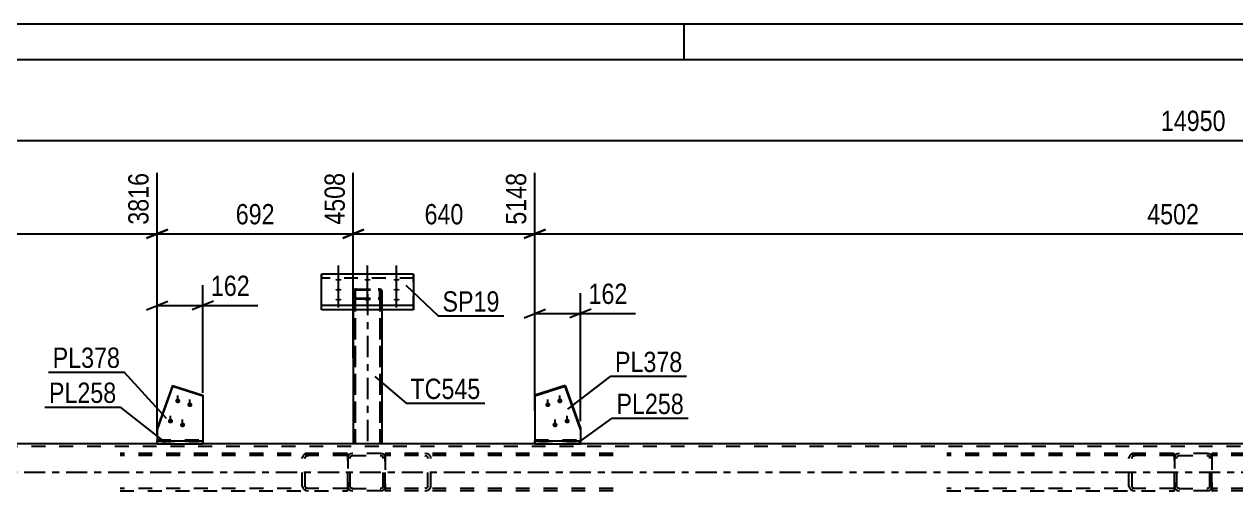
# Model space of a CAD drawing. Header units: millimetres. Extents: x -66 to 775, y -345 to 249.
# Drawn here: x 51.8 to 222.6, y 183.2 to 249 of the extents above; entities that cross this region are included whole.
import ezdxf

# ---------------------------------------------------------------- set-up
doc = ezdxf.new("R2010")
doc.units = ezdxf.units.MM
doc.linetypes.add('DXK_LINE_DOT2', pattern=[3.9198, 1.9599, -1.9599])
doc.linetypes.add('DXK_LINE_DOT3', pattern=[5.9187, 2.979, -0.9799, 0.9799, -0.9799])
doc.styles.add('Arial Narrow', font='ARIALN.TTF', dxfattribs={"height": 0.2})

# ---------------------------------------------------------------- blocks, each defined once
blk = doc.blocks.new('Unknown-761549502-1134')
at = {"color": 5, "linetype": 'Continuous'}
for p, q in [((774.82, 249.02), (-66.18, 249.02)), ((144.82, 244.02), (144.82, 249.02)), ((769.82, 244.02), (-61.18, 244.02))]:
    blk.add_line(p, q, dxfattribs=at)
blk = doc.blocks.new('Part-761549502-5903 - 5822')
at = {"color": 2, "linetype": 'Continuous'}
for p, q in [((70.49, 189.84), (70.49, 190.24)), ((70.49, 190.24), (76.96, 190.24)), ((70.49, 189.84), (76.96, 189.84)), ((76.96, 190.24), (76.96, 189.84))]:
    blk.add_line(p, q, dxfattribs=at)
at = {"color": 7, "linetype": 'DXK_LINE_DOT2'}
for p, q in [((70.49, 190.24), (70.49, 189.84)), ((76.96, 189.84), (76.96, 190.24))]:
    blk.add_line(p, q, dxfattribs=at)
blk = doc.blocks.new('Part-761549502-5899 - 5822')
at = {"color": 2, "linetype": 'Continuous'}
for p, q in [((128.06, 198.07), (123.76, 196.69)), ((128.06, 197.91), (123.76, 196.53)), ((123.76, 196.69), (123.76, 190.24)), ((128.06, 197.91), (128.06, 198.07)), ((128.06, 198.07), (130.23, 192.02)), ((130.23, 191.85), (128.06, 197.91)), ((130.23, 192.02), (130.23, 190.24))]:
    blk.add_line(p, q, dxfattribs=at)
at = {"color": 7, "linetype": 'DXK_LINE_DOT2'}
for p, q in [((123.76, 190.39), (130.23, 190.39)), ((123.76, 190.24), (123.76, 190.22)), ((123.76, 190.22), (123.76, 190.24)), ((123.76, 190.22), (130.23, 190.22)), ((130.23, 190.22), (130.23, 190.24)), ((130.23, 190.24), (130.23, 190.22))]:
    blk.add_line(p, q, dxfattribs=at)
blk = doc.blocks.new('Part-761549502-5836 - 5822')
at = {"color": 2, "linetype": 'Continuous'}
for p, q in [((72.66, 198.07), (70.49, 192.02)), ((72.66, 197.91), (70.49, 191.85)), ((72.66, 197.91), (72.66, 198.07)), ((72.66, 198.07), (76.96, 196.69)), ((76.96, 196.53), (72.66, 197.91)), ((76.96, 196.69), (76.96, 190.24)), ((70.49, 192.02), (70.49, 190.24))]:
    blk.add_line(p, q, dxfattribs=at)
at = {"color": 7, "linetype": 'DXK_LINE_DOT2'}
for p, q in [((70.49, 190.39), (76.96, 190.39)), ((70.49, 190.24), (70.49, 190.22)), ((70.49, 190.22), (70.49, 190.24)), ((70.49, 190.22), (76.96, 190.22)), ((76.96, 190.22), (76.96, 190.24)), ((76.96, 190.24), (76.96, 190.22))]:
    blk.add_line(p, q, dxfattribs=at)
blk = doc.blocks.new('Part-761549502-5839 - 5822')
at = {"color": 7, "linetype": 'DXK_LINE_DOT2'}
for p, q in [((219.42, 188.48), (219.28, 188.46)), ((219.28, 188.46), (219.28, 188.14)), ((219.28, 188.43), (219.28, 188.3)), ((219.28, 188.3), (219.28, 183.39)), ((219.42, 188.16), (219.28, 188.14)), ((219.28, 188.14), (219.28, 183.54)), ((251.4, 188.48), (219.42, 188.48)), ((251.4, 188.16), (219.42, 188.16)), ((225.17, 188.43), (224.84, 188.48)), ((224.84, 188.16), (225, 188.14)), ((225.7, 187.84), (225.64, 188.09)), ((225.24, 187.97), (225.27, 187.84)), ((225.27, 183.84), (225.27, 187.84)), ((225.7, 183.84), (225.7, 187.84)), ((219.42, 183.52), (219.28, 183.54)), ((219.28, 183.54), (219.28, 183.22)), ((219.28, 183.25), (219.28, 183.39)), ((219.28, 183.22), (219.42, 183.2)), ((251.4, 183.52), (219.42, 183.52)), ((251.4, 183.2), (219.42, 183.2)), ((225, 183.55), (224.84, 183.52)), ((224.84, 183.2), (225.17, 183.25)), ((225.27, 183.84), (225.24, 183.72)), ((225.64, 183.6), (225.7, 183.84))]:
    blk.add_line(p, q, dxfattribs=at)
for centre, radius, start, end in [((224.9, 187.76), 0.396, 31.9688, 75.1602), ((224.96, 187.67), 0.792, 31.9688, 75.1602), ((224.9, 183.93), 0.396, 284.8398, 328.0312), ((224.96, 184.02), 0.792, 284.8398, 328.0312)]:
    blk.add_arc(centre, radius, start, end, dxfattribs=at)
blk = doc.blocks.new('Part-761549502-5840 - 5822')
at = {"color": 2, "linetype": 'Continuous'}
for p, q in [((123.76, 189.84), (123.76, 190.24)), ((123.76, 190.24), (130.23, 190.24)), ((123.76, 189.84), (130.23, 189.84)), ((130.23, 190.24), (130.23, 189.84))]:
    blk.add_line(p, q, dxfattribs=at)
at = {"color": 7, "linetype": 'DXK_LINE_DOT2'}
for p, q in [((123.76, 190.24), (123.76, 189.84)), ((130.23, 189.84), (130.23, 190.24))]:
    blk.add_line(p, q, dxfattribs=at)
blk = doc.blocks.new('Bolt-761549502-5921 - 5822')
at = {"linetype": 'Continuous'}
for points in [[(73.41, 196.22), (73.49, 196.22), (73.56, 196.19), (73.62, 196.16), (73.68, 196.11), (73.72, 196.05), (73.75, 195.99), (73.77, 195.92), (73.77, 195.85), (73.75, 195.78), (73.72, 195.72), (73.68, 195.66), (73.62, 195.61), (73.56, 195.58), (73.49, 195.55), (73.41, 195.55), (73.34, 195.55), (73.26, 195.58), (73.2, 195.61), (73.14, 195.66), (73.1, 195.72), (73.07, 195.78), (73.05, 195.85), (73.05, 195.92), (73.07, 195.99), (73.1, 196.05), (73.14, 196.11), (73.2, 196.16), (73.26, 196.19), (73.34, 196.22)], [(75.12, 195.68), (75.19, 195.68), (75.26, 195.65), (75.33, 195.62), (75.38, 195.57), (75.43, 195.51), (75.46, 195.45), (75.47, 195.38), (75.47, 195.31), (75.46, 195.24), (75.43, 195.18), (75.38, 195.12), (75.33, 195.07), (75.26, 195.04), (75.19, 195.01), (75.12, 195.01), (75.04, 195.01), (74.97, 195.04), (74.9, 195.07), (74.85, 195.12), (74.8, 195.18), (74.77, 195.24), (74.76, 195.31), (74.76, 195.38), (74.77, 195.45), (74.8, 195.51), (74.85, 195.57), (74.9, 195.62), (74.97, 195.65), (75.04, 195.68)], [(72.39, 193.37), (72.46, 193.37), (72.53, 193.35), (72.6, 193.31), (72.66, 193.26), (72.7, 193.21), (72.73, 193.14), (72.75, 193.07), (72.75, 193), (72.73, 192.93), (72.7, 192.87), (72.66, 192.81), (72.6, 192.76), (72.53, 192.73), (72.46, 192.71), (72.39, 192.7), (72.31, 192.71), (72.24, 192.73), (72.18, 192.76), (72.12, 192.81), (72.08, 192.87), (72.05, 192.93), (72.03, 193), (72.03, 193.07), (72.05, 193.14), (72.08, 193.21), (72.12, 193.26), (72.18, 193.31), (72.24, 193.35), (72.31, 193.37)], [(74.09, 192.83), (74.17, 192.83), (74.24, 192.8), (74.3, 192.77), (74.36, 192.72), (74.41, 192.66), (74.44, 192.6), (74.45, 192.53), (74.45, 192.46), (74.44, 192.39), (74.41, 192.33), (74.36, 192.27), (74.3, 192.22), (74.24, 192.19), (74.17, 192.16), (74.09, 192.16), (74.02, 192.16), (73.95, 192.19), (73.88, 192.22), (73.83, 192.27), (73.78, 192.33), (73.75, 192.39), (73.74, 192.46), (73.74, 192.53), (73.75, 192.6), (73.78, 192.66), (73.83, 192.72), (73.88, 192.77), (73.95, 192.8), (74.02, 192.83)]]:
    blk.add_hatch(color=1, dxfattribs=at).paths.add_polyline_path(points)
at = {"color": 1, "linetype": 'Continuous'}
for p, q in [((73.41, 195.61), (73.41, 196.64)), ((75.12, 195.07), (75.12, 196.1)), ((72.39, 192.76), (72.39, 193.79)), ((74.09, 192.22), (74.09, 193.25))]:
    blk.add_line(p, q, dxfattribs=at)
blk = doc.blocks.new('Part-761549502-5935 - 5822')
at = {"color": 7, "linetype": 'DXK_LINE_DOT2'}
for p, q in [((97.45, 188.09), (97.4, 187.84)), ((98.04, 188.48), (97.79, 188.43)), ((97.91, 188.14), (98.04, 188.16)), ((102.04, 188.48), (98.04, 188.48)), ((98.04, 188.16), (98.04, 188.16)), ((98.04, 188.16), (102.04, 188.16)), ((102.28, 188.43), (102.04, 188.48)), ((102.04, 188.16), (102.04, 188.16)), ((102.04, 188.16), (102.16, 188.14)), ((102.68, 187.84), (102.63, 188.09)), ((97.4, 183.84), (97.4, 187.84)), ((97.4, 187.84), (97.4, 187.84)), ((97.72, 187.84), (97.74, 187.97)), ((97.72, 187.84), (97.72, 187.84)), ((97.72, 183.84), (97.72, 187.84)), ((102.33, 187.97), (102.36, 187.84)), ((102.36, 187.84), (102.36, 187.84)), ((102.36, 183.84), (102.36, 187.84)), ((102.68, 183.84), (102.68, 187.84)), ((102.68, 187.84), (102.68, 187.84)), ((97.4, 183.84), (97.4, 183.84)), ((97.4, 183.84), (97.45, 183.6)), ((97.72, 183.84), (97.72, 183.84)), ((97.74, 183.72), (97.72, 183.84)), ((97.79, 183.25), (98.04, 183.2)), ((98.04, 183.52), (97.91, 183.55)), ((98.04, 183.52), (98.04, 183.52)), ((98.04, 183.52), (102.04, 183.52)), ((102.04, 183.2), (98.04, 183.2)), ((102.16, 183.55), (102.04, 183.52)), ((102.04, 183.52), (102.04, 183.52)), ((102.04, 183.2), (102.28, 183.25)), ((102.36, 183.84), (102.33, 183.72)), ((102.36, 183.84), (102.36, 183.84)), ((102.63, 183.6), (102.68, 183.84)), ((102.68, 183.84), (102.68, 183.84))]:
    blk.add_line(p, q, dxfattribs=at)
for centre, radius, start, end in [((98.04, 187.84), 0.64, 112.5, 157.5), ((98.04, 187.84), 0.32, 112.5, 157.5), ((102.04, 187.84), 0.32, 22.5, 67.5), ((102.04, 187.84), 0.64, 22.5, 67.5), ((98.04, 183.84), 0.64, 202.5, 247.5), ((98.04, 183.84), 0.32, 202.5, 247.5), ((102.04, 183.84), 0.32, 292.5, 337.5), ((102.04, 183.84), 0.64, 292.5, 337.5)]:
    blk.add_arc(centre, radius, start, end, dxfattribs=at)
blk = doc.blocks.new('Part-761549502-5867 - 5822')
at = {"color": 7, "linetype": 'DXK_LINE_DOT2'}
for p, q in [((98.21, 211.54), (98.17, 211.48)), ((98.17, 210.44), (98.17, 211.48)), ((98.17, 211.48), (98.17, 189.84)), ((98.17, 210.44), (98.17, 208.74)), ((98.17, 210.44), (98.21, 210.38)), ((98.31, 211.6), (98.21, 211.54)), ((98.21, 210.38), (98.31, 210.32)), ((98.47, 211.63), (98.31, 211.6)), ((98.31, 210.32), (98.47, 210.29)), ((98.41, 211.48), (98.43, 211.51)), ((98.41, 210.44), (98.41, 211.48)), ((98.41, 211.48), (98.41, 189.84)), ((98.41, 210.44), (98.41, 189.84)), ((98.43, 210.41), (98.41, 210.44)), ((98.43, 211.51), (98.48, 211.54)), ((98.48, 210.38), (98.43, 210.41)), ((98.65, 211.64), (98.47, 211.63)), ((98.47, 210.29), (98.65, 210.28)), ((98.48, 211.54), (98.56, 211.56)), ((98.56, 210.36), (98.48, 210.38)), ((98.56, 211.56), (98.65, 211.56)), ((98.65, 210.36), (98.56, 210.36)), ((98.65, 211.64), (101.69, 211.64)), ((98.65, 211.56), (101.69, 211.56)), ((98.65, 210.36), (101.69, 210.36)), ((98.65, 210.28), (101.69, 210.28)), ((101.87, 211.63), (101.69, 211.64)), ((101.69, 211.56), (101.78, 211.56)), ((101.78, 210.36), (101.69, 210.36)), ((101.69, 210.28), (101.87, 210.29)), ((101.78, 211.56), (101.86, 211.54)), ((101.86, 210.38), (101.78, 210.36)), ((101.86, 211.54), (101.91, 211.51)), ((101.91, 210.41), (101.86, 210.38)), ((102.03, 211.6), (101.87, 211.63)), ((101.87, 210.29), (102.03, 210.32)), ((101.91, 211.51), (101.93, 211.48)), ((101.93, 210.44), (101.91, 210.41)), ((101.93, 210.44), (101.93, 211.48)), ((101.93, 211.48), (101.93, 189.84)), ((101.93, 210.44), (101.93, 189.84)), ((102.13, 211.54), (102.03, 211.6)), ((102.03, 210.32), (102.13, 210.38)), ((102.17, 211.48), (102.13, 211.54)), ((102.13, 210.38), (102.17, 210.44)), ((102.17, 210.44), (102.17, 211.48)), ((102.17, 211.48), (102.17, 189.84)), ((102.17, 210.44), (102.17, 208.74)), ((98.17, 189.84), (98.17, 189.84)), ((98.41, 189.84), (98.41, 189.84)), ((98.65, 189.84), (98.65, 189.84)), ((98.65, 189.84), (98.65, 189.84)), ((101.91, 189.84), (101.93, 189.84)), ((101.93, 189.84), (101.93, 189.84))]:
    blk.add_line(p, q, dxfattribs=at)
at = {"color": 7, "linetype": 'DXK_LINE_DOT3'}
blk.add_line((100.17, 210.96), (100.17, 189.84), dxfattribs=at)
at = {"color": 2, "linetype": 'Continuous'}
for p, q in [((98.17, 208.74), (98.17, 189.84)), ((102.17, 208.74), (102.17, 189.84)), ((98.17, 189.84), (98.17, 189.84)), ((102.13, 189.84), (98.17, 189.84)), ((102.17, 189.84), (102.13, 189.84)), ((102.17, 189.84), (102.17, 189.84))]:
    blk.add_line(p, q, dxfattribs=at)
blk = doc.blocks.new('Part-761549502-5872 - 5822')
at = {"color": 2, "linetype": 'Continuous'}
for p, q in [((106.67, 213.78), (93.67, 213.78)), ((93.67, 209.34), (93.67, 213.78)), ((106.67, 213.78), (106.67, 209.34)), ((106.67, 209.34), (93.67, 209.34)), ((93.67, 208.74), (93.67, 209.34)), ((106.67, 208.74), (93.67, 208.74)), ((106.67, 209.34), (106.67, 208.74))]:
    blk.add_line(p, q, dxfattribs=at)
at = {"color": 7, "linetype": 'DXK_LINE_DOT2'}
for p, q in [((93.67, 213.78), (93.67, 213.18)), ((106.67, 213.18), (106.67, 213.78)), ((106.67, 213.18), (93.67, 213.18)), ((93.67, 208.74), (93.67, 213.18)), ((106.67, 208.74), (106.67, 213.18))]:
    blk.add_line(p, q, dxfattribs=at)
blk = doc.blocks.new('Bolt-761549502-5884 - 5822')
at = {"linetype": 'Continuous'}
for points in [[(96.07, 212.81), (95.98, 212.82), (95.89, 212.83), (95.81, 212.84), (95.74, 212.86), (95.69, 212.89), (95.65, 212.92), (95.63, 212.95), (95.63, 212.98), (95.65, 213.01), (95.69, 213.04), (95.74, 213.06), (95.81, 213.09), (95.89, 213.1), (95.98, 213.11), (96.07, 213.11), (96.16, 213.11), (96.25, 213.1), (96.33, 213.09), (96.4, 213.06), (96.45, 213.04), (96.49, 213.01), (96.51, 212.98), (96.51, 212.95), (96.49, 212.92), (96.45, 212.89), (96.4, 212.86), (96.33, 212.84), (96.25, 212.83), (96.16, 212.82)], [(100.17, 212.81), (100.08, 212.82), (99.99, 212.83), (99.91, 212.84), (99.84, 212.86), (99.79, 212.89), (99.75, 212.92), (99.73, 212.95), (99.73, 212.98), (99.75, 213.01), (99.79, 213.04), (99.84, 213.06), (99.91, 213.09), (99.99, 213.1), (100.08, 213.11), (100.17, 213.11), (100.26, 213.11), (100.35, 213.1), (100.43, 213.09), (100.5, 213.06), (100.55, 213.04), (100.59, 213.01), (100.61, 212.98), (100.61, 212.95), (100.59, 212.92), (100.55, 212.89), (100.5, 212.86), (100.43, 212.84), (100.35, 212.83), (100.26, 212.82)], [(104.27, 212.81), (104.18, 212.82), (104.09, 212.83), (104.01, 212.84), (103.94, 212.86), (103.89, 212.89), (103.85, 212.92), (103.83, 212.95), (103.83, 212.98), (103.85, 213.01), (103.89, 213.04), (103.94, 213.06), (104.01, 213.09), (104.09, 213.1), (104.18, 213.11), (104.27, 213.11), (104.36, 213.11), (104.45, 213.1), (104.53, 213.09), (104.6, 213.06), (104.65, 213.04), (104.69, 213.01), (104.71, 212.98), (104.71, 212.95), (104.69, 212.92), (104.65, 212.89), (104.6, 212.86), (104.53, 212.84), (104.45, 212.83), (104.36, 212.82)], [(96.07, 211.41), (95.98, 211.41), (95.89, 211.42), (95.81, 211.44), (95.74, 211.46), (95.69, 211.49), (95.65, 211.51), (95.63, 211.55), (95.63, 211.58), (95.65, 211.61), (95.69, 211.64), (95.74, 211.66), (95.81, 211.68), (95.89, 211.7), (95.98, 211.71), (96.07, 211.71), (96.16, 211.71), (96.25, 211.7), (96.33, 211.68), (96.4, 211.66), (96.45, 211.64), (96.49, 211.61), (96.51, 211.58), (96.51, 211.55), (96.49, 211.51), (96.45, 211.49), (96.4, 211.46), (96.33, 211.44), (96.25, 211.42), (96.16, 211.41)], [(96.07, 210.01), (95.98, 210.01), (95.89, 210.02), (95.81, 210.04), (95.74, 210.06), (95.69, 210.08), (95.65, 210.11), (95.63, 210.14), (95.63, 210.17), (95.65, 210.21), (95.69, 210.23), (95.74, 210.26), (95.81, 210.28), (95.89, 210.3), (95.98, 210.31), (96.07, 210.31), (96.16, 210.31), (96.25, 210.3), (96.33, 210.28), (96.4, 210.26), (96.45, 210.23), (96.49, 210.21), (96.51, 210.17), (96.51, 210.14), (96.49, 210.11), (96.45, 210.08), (96.4, 210.06), (96.33, 210.04), (96.25, 210.02), (96.16, 210.01)], [(100.17, 210.01), (100.08, 210.01), (99.99, 210.02), (99.91, 210.04), (99.84, 210.06), (99.79, 210.08), (99.75, 210.11), (99.73, 210.14), (99.73, 210.17), (99.75, 210.21), (99.79, 210.23), (99.84, 210.26), (99.91, 210.28), (99.99, 210.3), (100.08, 210.31), (100.17, 210.31), (100.26, 210.31), (100.35, 210.3), (100.43, 210.28), (100.5, 210.26), (100.55, 210.23), (100.59, 210.21), (100.61, 210.17), (100.61, 210.14), (100.59, 210.11), (100.55, 210.08), (100.5, 210.06), (100.43, 210.04), (100.35, 210.02), (100.26, 210.01)], [(104.27, 211.41), (104.18, 211.41), (104.09, 211.42), (104.01, 211.44), (103.94, 211.46), (103.89, 211.49), (103.85, 211.51), (103.83, 211.55), (103.83, 211.58), (103.85, 211.61), (103.89, 211.64), (103.94, 211.66), (104.01, 211.68), (104.09, 211.7), (104.18, 211.71), (104.27, 211.71), (104.36, 211.71), (104.45, 211.7), (104.53, 211.68), (104.6, 211.66), (104.65, 211.64), (104.69, 211.61), (104.71, 211.58), (104.71, 211.55), (104.69, 211.51), (104.65, 211.49), (104.6, 211.46), (104.53, 211.44), (104.45, 211.42), (104.36, 211.41)], [(104.27, 210.01), (104.18, 210.01), (104.09, 210.02), (104.01, 210.04), (103.94, 210.06), (103.89, 210.08), (103.85, 210.11), (103.83, 210.14), (103.83, 210.17), (103.85, 210.21), (103.89, 210.23), (103.94, 210.26), (104.01, 210.28), (104.09, 210.3), (104.18, 210.31), (104.27, 210.31), (104.36, 210.31), (104.45, 210.3), (104.53, 210.28), (104.6, 210.26), (104.65, 210.23), (104.69, 210.21), (104.71, 210.17), (104.71, 210.14), (104.69, 210.11), (104.65, 210.08), (104.6, 210.06), (104.53, 210.04), (104.45, 210.02), (104.36, 210.01)]]:
    blk.add_hatch(color=1, dxfattribs=at).paths.add_polyline_path(points)
at = {"color": 1, "linetype": 'Continuous'}
for p, q in [((96.07, 211.87), (96.07, 214.99)), ((100.17, 211.87), (100.17, 214.99)), ((104.27, 211.87), (104.27, 214.99)), ((96.07, 210.47), (96.07, 213.59)), ((96.07, 209.07), (96.07, 212.19)), ((100.17, 209.07), (100.17, 212.19)), ((104.27, 210.47), (104.27, 213.59)), ((104.27, 209.07), (104.27, 212.19))]:
    blk.add_line(p, q, dxfattribs=at)
blk = doc.blocks.new('Part-761549502-5900 - 5822')
at = {"color": 7, "linetype": 'DXK_LINE_DOT2'}
for p, q in [((213.86, 188.48), (181.88, 188.48)), ((213.86, 188.16), (181.88, 188.16)), ((207.64, 188.09), (207.57, 187.84)), ((208.44, 188.48), (208.1, 188.43)), ((208.27, 188.14), (208.44, 188.16)), ((213.86, 188.48), (214, 188.46)), ((213.86, 188.16), (214, 188.14)), ((214, 188.14), (214, 188.46)), ((214, 188.43), (214, 188.3)), ((214, 188.3), (214, 183.6)), ((214, 183.54), (214, 188.14)), ((207.57, 183.84), (207.57, 187.84)), ((208, 187.84), (208.04, 187.97)), ((208, 183.84), (208, 187.84)), ((213.86, 183.52), (181.88, 183.52)), ((181.88, 183.2), (213.86, 183.2)), ((207.57, 183.84), (207.64, 183.6)), ((208.04, 183.72), (208, 183.84)), ((208.1, 183.25), (208.44, 183.2)), ((208.44, 183.52), (208.27, 183.55)), ((213.86, 183.52), (214, 183.54)), ((213.86, 183.2), (214, 183.22)), ((214, 183.6), (214, 183.25)), ((214, 183.22), (214, 183.54))]:
    blk.add_line(p, q, dxfattribs=at)
for centre, radius, start, end in [((208.31, 187.67), 0.792, 104.8392, 148.0302), ((208.37, 187.76), 0.396, 104.8392, 148.0302), ((208.31, 184.02), 0.792, 211.9698, 255.1608), ((208.37, 183.93), 0.396, 211.9698, 255.1608)]:
    blk.add_arc(centre, radius, start, end, dxfattribs=at)
blk = doc.blocks.new('Part-761549502-5901 - 5822')
at = {"color": 7, "linetype": 'DXK_LINE_DOT2'}
for p, q in [((102.82, 188.48), (102.68, 188.46)), ((102.68, 188.46), (102.68, 188.14)), ((102.68, 188.43), (102.68, 188.3)), ((102.68, 183.39), (102.68, 188.3)), ((102.82, 188.16), (102.68, 188.14)), ((102.68, 188.14), (102.68, 183.54)), ((134.8, 188.48), (102.82, 188.48)), ((134.8, 188.16), (102.82, 188.16)), ((108.57, 188.43), (108.24, 188.48)), ((108.24, 188.16), (108.4, 188.14)), ((109.1, 187.84), (109.04, 188.09)), ((108.64, 187.97), (108.67, 187.84)), ((108.67, 183.84), (108.67, 187.84)), ((109.1, 183.84), (109.1, 187.84)), ((102.82, 183.52), (102.68, 183.54)), ((102.68, 183.54), (102.68, 183.22)), ((102.68, 183.25), (102.68, 183.39)), ((102.68, 183.22), (102.82, 183.2)), ((134.8, 183.52), (102.82, 183.52)), ((134.8, 183.2), (102.82, 183.2)), ((108.4, 183.55), (108.24, 183.52)), ((108.24, 183.2), (108.57, 183.25)), ((108.67, 183.84), (108.64, 183.72)), ((109.04, 183.6), (109.1, 183.84))]:
    blk.add_line(p, q, dxfattribs=at)
for centre, radius, start, end in [((108.3, 187.76), 0.396, 31.9688, 75.1602), ((108.37, 187.67), 0.792, 31.9688, 75.1602), ((108.3, 183.93), 0.396, 284.8398, 328.0312), ((108.37, 184.02), 0.792, 284.8398, 328.0312)]:
    blk.add_arc(centre, radius, start, end, dxfattribs=at)
blk = doc.blocks.new('Part-761549502-5916 - 5822')
at = {"color": 7, "linetype": 'DXK_LINE_DOT2'}
for p, q in [((97.25, 188.48), (65.27, 188.48)), ((97.25, 188.16), (65.27, 188.16)), ((91.03, 188.09), (90.97, 187.84)), ((91.84, 188.48), (91.5, 188.43)), ((91.67, 188.14), (91.84, 188.16)), ((97.25, 188.48), (97.4, 188.46)), ((97.25, 188.16), (97.4, 188.14)), ((97.4, 188.14), (97.4, 188.46)), ((97.4, 188.43), (97.4, 188.3)), ((97.4, 188.3), (97.4, 183.6)), ((97.4, 183.54), (97.4, 188.14)), ((90.97, 183.84), (90.97, 187.84)), ((91.4, 187.84), (91.43, 187.97)), ((91.4, 183.84), (91.4, 187.84)), ((97.25, 183.52), (65.27, 183.52)), ((65.27, 183.2), (97.25, 183.2)), ((90.97, 183.84), (91.03, 183.6)), ((91.43, 183.72), (91.4, 183.84)), ((91.5, 183.25), (91.84, 183.2)), ((91.84, 183.52), (91.67, 183.55)), ((97.25, 183.52), (97.4, 183.54)), ((97.25, 183.2), (97.4, 183.22)), ((97.4, 183.6), (97.4, 183.25)), ((97.4, 183.22), (97.4, 183.54))]:
    blk.add_line(p, q, dxfattribs=at)
for centre, radius, start, end in [((91.71, 187.67), 0.792, 104.8392, 148.0302), ((91.77, 187.76), 0.396, 104.8392, 148.0302), ((91.71, 184.02), 0.792, 211.9698, 255.1608), ((91.77, 183.93), 0.396, 211.9698, 255.1608)]:
    blk.add_arc(centre, radius, start, end, dxfattribs=at)
blk = doc.blocks.new('Bolt-761549502-5917 - 5822')
at = {"linetype": 'Continuous'}
for points in [[(125.6, 195.68), (125.67, 195.68), (125.75, 195.65), (125.81, 195.62), (125.87, 195.57), (125.91, 195.51), (125.94, 195.45), (125.96, 195.38), (125.96, 195.31), (125.94, 195.24), (125.91, 195.18), (125.87, 195.12), (125.81, 195.07), (125.75, 195.04), (125.67, 195.01), (125.6, 195.01), (125.52, 195.01), (125.45, 195.04), (125.39, 195.07), (125.33, 195.12), (125.29, 195.18), (125.26, 195.24), (125.24, 195.31), (125.24, 195.38), (125.26, 195.45), (125.29, 195.51), (125.33, 195.57), (125.39, 195.62), (125.45, 195.65), (125.52, 195.68)], [(127.3, 196.22), (127.38, 196.22), (127.45, 196.19), (127.52, 196.16), (127.57, 196.11), (127.62, 196.05), (127.65, 195.99), (127.66, 195.92), (127.66, 195.85), (127.65, 195.78), (127.62, 195.72), (127.57, 195.66), (127.52, 195.61), (127.45, 195.58), (127.38, 195.55), (127.3, 195.55), (127.23, 195.55), (127.16, 195.58), (127.09, 195.61), (127.04, 195.66), (126.99, 195.72), (126.96, 195.78), (126.95, 195.85), (126.95, 195.92), (126.96, 195.99), (126.99, 196.05), (127.04, 196.11), (127.09, 196.16), (127.16, 196.19), (127.23, 196.22)], [(128.33, 193.37), (128.4, 193.37), (128.47, 193.35), (128.54, 193.31), (128.6, 193.26), (128.64, 193.21), (128.67, 193.14), (128.69, 193.07), (128.69, 193), (128.67, 192.93), (128.64, 192.87), (128.6, 192.81), (128.54, 192.76), (128.47, 192.73), (128.4, 192.71), (128.33, 192.7), (128.25, 192.71), (128.18, 192.73), (128.12, 192.76), (128.06, 192.81), (128.02, 192.87), (127.99, 192.93), (127.97, 193), (127.97, 193.07), (127.99, 193.14), (128.02, 193.21), (128.06, 193.26), (128.12, 193.31), (128.18, 193.35), (128.25, 193.37)], [(126.62, 192.83), (126.7, 192.83), (126.77, 192.8), (126.83, 192.77), (126.89, 192.72), (126.93, 192.66), (126.96, 192.6), (126.98, 192.53), (126.98, 192.46), (126.96, 192.39), (126.93, 192.33), (126.89, 192.27), (126.83, 192.22), (126.77, 192.19), (126.7, 192.16), (126.62, 192.16), (126.55, 192.16), (126.48, 192.19), (126.41, 192.22), (126.35, 192.27), (126.31, 192.33), (126.28, 192.39), (126.26, 192.46), (126.26, 192.53), (126.28, 192.6), (126.31, 192.66), (126.35, 192.72), (126.41, 192.77), (126.48, 192.8), (126.55, 192.83)]]:
    blk.add_hatch(color=1, dxfattribs=at).paths.add_polyline_path(points)
at = {"color": 1, "linetype": 'Continuous'}
for p, q in [((127.3, 195.61), (127.3, 196.64)), ((125.6, 195.07), (125.6, 196.1)), ((126.62, 192.22), (126.62, 193.25)), ((128.33, 192.76), (128.33, 193.79))]:
    blk.add_line(p, q, dxfattribs=at)
blk = doc.blocks.new('Part-761549502-5936 - 5822')
at = {"color": 7, "linetype": 'DXK_LINE_DOT2'}
for p, q in [((214.05, 188.09), (214, 187.84)), ((214.64, 188.48), (214.39, 188.43)), ((214.51, 188.14), (214.64, 188.16)), ((218.64, 188.48), (214.64, 188.48)), ((214.64, 188.16), (214.64, 188.16)), ((214.64, 188.16), (218.64, 188.16)), ((218.88, 188.43), (218.64, 188.48)), ((218.64, 188.16), (218.64, 188.16)), ((218.64, 188.16), (218.76, 188.14)), ((219.28, 187.84), (219.23, 188.09)), ((214, 183.84), (214, 187.84)), ((214, 187.84), (214, 187.84)), ((214.32, 187.84), (214.34, 187.97)), ((214.32, 187.84), (214.32, 187.84)), ((214.32, 183.84), (214.32, 187.84)), ((218.93, 187.97), (218.96, 187.84)), ((218.96, 187.84), (218.96, 187.84)), ((218.96, 183.84), (218.96, 187.84)), ((219.28, 183.84), (219.28, 187.84)), ((219.28, 187.84), (219.28, 187.84)), ((214, 183.84), (214, 183.84)), ((214, 183.84), (214.05, 183.6)), ((214.32, 183.84), (214.32, 183.84)), ((214.34, 183.72), (214.32, 183.84)), ((214.39, 183.25), (214.64, 183.2)), ((214.64, 183.52), (214.51, 183.55)), ((214.64, 183.52), (214.64, 183.52)), ((214.64, 183.52), (218.64, 183.52)), ((218.64, 183.2), (214.64, 183.2)), ((218.76, 183.55), (218.64, 183.52)), ((218.64, 183.52), (218.64, 183.52)), ((218.64, 183.2), (218.88, 183.25)), ((218.96, 183.84), (218.93, 183.72)), ((218.96, 183.84), (218.96, 183.84)), ((219.23, 183.6), (219.28, 183.84)), ((219.28, 183.84), (219.28, 183.84))]:
    blk.add_line(p, q, dxfattribs=at)
for centre, radius, start, end in [((214.64, 187.84), 0.64, 112.5, 157.5), ((214.64, 187.84), 0.32, 112.5, 157.5), ((218.64, 187.84), 0.32, 22.5, 67.5), ((218.64, 187.84), 0.64, 22.5, 67.5), ((214.64, 183.84), 0.64, 202.5, 247.5), ((214.64, 183.84), 0.32, 202.5, 247.5), ((218.64, 183.84), 0.32, 292.5, 337.5), ((218.64, 183.84), 0.64, 292.5, 337.5)]:
    blk.add_arc(centre, radius, start, end, dxfattribs=at)
blk = doc.blocks.new('Part-761549502-5968 - 5822')
at = {"color": 2, "linetype": 'Continuous'}
for p, q in [((70.49, 189.84), (-25.2, 189.84)), ((98.17, 189.84), (76.96, 189.84)), ((123.76, 189.84), (102.17, 189.84)), ((303.86, 189.84), (130.23, 189.84))]:
    blk.add_line(p, q, dxfattribs=at)
at = {"color": 7, "linetype": 'DXK_LINE_DOT2'}
for p, q in [((76.96, 189.84), (70.49, 189.84)), ((102.17, 189.84), (98.17, 189.84)), ((130.23, 189.84), (123.76, 189.84)), ((458.48, 189.44), (-25.2, 189.44))]:
    blk.add_line(p, q, dxfattribs=at)
at = {"color": 7, "linetype": 'DXK_LINE_DOT3'}
blk.add_line((-25.2, 185.84), (458.48, 185.84), dxfattribs=at)
blk = doc.blocks.new('StraightDimension-761549502-16433 - 5822')
at = {"color": 7, "linetype": 'Continuous'}
for p, q in [((70.49, 191.3), (70.49, 228.05)), ((-36.1, 190.84), (-36.1, 222.57)), ((-34.6, 220.04), (-37.6, 218.84)), ((-36.1, 219.44), (70.49, 219.44)), ((68.99, 218.84), (71.99, 220.04))]:
    blk.add_line(p, q, dxfattribs=at)
at = {"color": 0, "linetype": 'Continuous'}
for points in [[(69.89, 228.65), (65.69, 228.65), (65.69, 220.14), (69.89, 220.14)], [(-36.7, 223.17), (-40.9, 223.17), (-40.9, 220.14), (-36.7, 220.14)]]:
    blk.add_wipeout(points, dxfattribs=at)
at = {"color": 0}
blk.add_wipeout([(21.45, 220.19), (21.45, 224.39), (12.93, 224.39), (12.93, 220.19)], dxfattribs=at)
at = {"color": 3, "linetype": 'Continuous', "style": 'Arial Narrow'}
for s, height, p in [('3816', 2.863, (69.29, 220.74)), ('0', 2.86, (-37.3, 220.74))]:
    blk.add_text(s, height=height, rotation=90.0002, dxfattribs=at).set_placement(p)
at = {"color": 3, "style": 'Arial Narrow'}
blk.add_text('3816', height=2.863, dxfattribs=at).set_placement((13.53, 220.79))
blk = doc.blocks.new('StraightDimension-761549502-16432 - 5822')
at = {"color": 7, "linetype": 'Continuous'}
for p, q in [((70.49, 191.3), (70.49, 228.05)), ((98.17, 201.95), (98.17, 228.05)), ((71.99, 220.04), (68.99, 218.84)), ((70.49, 219.44), (98.17, 219.44)), ((96.67, 218.84), (99.67, 220.04))]:
    blk.add_line(p, q, dxfattribs=at)
at = {"color": 0, "linetype": 'Continuous'}
blk.add_wipeout([(97.57, 228.65), (93.37, 228.65), (93.37, 220.14), (97.57, 220.14)], dxfattribs=at)
at = {"color": 0}
blk.add_wipeout([(87.67, 220.19), (87.67, 224.39), (80.99, 224.39), (80.99, 220.19)], dxfattribs=at)
at = {"color": 3, "linetype": 'Continuous', "style": 'Arial Narrow'}
blk.add_text('4508', height=2.863, rotation=90.0002, dxfattribs=at).set_placement((96.97, 220.74))
at = {"color": 3, "style": 'Arial Narrow'}
blk.add_text('692', height=2.863, dxfattribs=at).set_placement((81.59, 220.79))
blk = doc.blocks.new('StraightDimension-761549502-6146 - 5822')
at = {"color": 7, "linetype": 'Continuous'}
blk.add_line((-36.1, 232.61), (469.38, 232.61), dxfattribs=at)
at = {"color": 0}
blk.add_wipeout([(221.81, 233.36), (221.81, 237.56), (211.47, 237.56), (211.47, 233.36)], dxfattribs=at)
at = {"color": 3, "style": 'Arial Narrow'}
blk.add_text('14950', height=2.863, dxfattribs=at).set_placement((212.07, 233.96))
blk = doc.blocks.new('StraightDimension-761549502-16430 - 5822')
at = {"color": 7, "linetype": 'Continuous'}
for p, q in [((123.76, 194.47), (123.76, 228.05)), ((125.26, 220.04), (122.26, 218.84)), ((123.76, 219.44), (303.86, 219.44))]:
    blk.add_line(p, q, dxfattribs=at)
at = {"color": 0}
blk.add_wipeout([(218.07, 220.19), (218.07, 224.39), (209.55, 224.39), (209.55, 220.19)], dxfattribs=at)
at = {"color": 3, "style": 'Arial Narrow'}
blk.add_text('4502', height=2.863, dxfattribs=at).set_placement((210.15, 220.79))
blk = doc.blocks.new('StraightDimension-761549502-16431 - 5822')
at = {"color": 7, "linetype": 'Continuous'}
for p, q in [((98.17, 201.95), (98.17, 228.05)), ((123.76, 194.47), (123.76, 228.05)), ((99.67, 220.04), (96.67, 218.84)), ((98.17, 219.44), (123.76, 219.44)), ((122.26, 218.84), (125.26, 220.04))]:
    blk.add_line(p, q, dxfattribs=at)
at = {"color": 0, "linetype": 'Continuous'}
blk.add_wipeout([(123.16, 228.65), (118.96, 228.65), (118.96, 220.14), (123.16, 220.14)], dxfattribs=at)
at = {"color": 0}
blk.add_wipeout([(114.31, 220.19), (114.31, 224.39), (107.62, 224.39), (107.62, 220.19)], dxfattribs=at)
at = {"color": 3, "linetype": 'Continuous', "style": 'Arial Narrow'}
blk.add_text('5148', height=2.863, rotation=90.0002, dxfattribs=at).set_placement((122.56, 220.74))
at = {"color": 3, "style": 'Arial Narrow'}
blk.add_text('640', height=2.863, dxfattribs=at).set_placement((108.22, 220.79))
blk = doc.blocks.new('StraightDimension-761549502-18887 - 5822')
at = {"color": 7, "linetype": 'Continuous'}
for p, q in [((70.49, 192.94), (70.49, 212.19)), ((76.96, 197), (76.96, 212.19)), ((68.99, 208.74), (71.99, 209.94)), ((70.49, 209.34), (76.96, 209.34)), ((78.46, 209.94), (75.46, 208.74))]:
    blk.add_line(p, q, dxfattribs=at)
at = {"color": 0}
blk.add_wipeout([(84.17, 210.09), (84.17, 214.29), (77.48, 214.29), (77.48, 210.09)], dxfattribs=at)
at = {"color": 7, "linetype": 'Continuous'}
blk.add_line((76.96, 209.34), (84.69, 209.34), dxfattribs=at)
blk.add_line((76.96, 209.34), (84.69, 209.34), dxfattribs=at)
at = {"color": 3, "style": 'Arial Narrow'}
blk.add_text('162', height=2.863, dxfattribs=at).set_placement((78.08, 210.69))
blk = doc.blocks.new('StraightDimension-761549502-18909 - 5822')
at = {"color": 7, "linetype": 'Continuous'}
for p, q in [((123.76, 197.53), (123.76, 211.06)), ((130.23, 193.02), (130.23, 211.06)), ((122.26, 207.61), (125.26, 208.81)), ((131.73, 208.81), (128.73, 207.61)), ((123.76, 208.21), (130.23, 208.21))]:
    blk.add_line(p, q, dxfattribs=at)
at = {"color": 0}
blk.add_wipeout([(137.44, 208.96), (137.44, 213.16), (130.75, 213.16), (130.75, 208.96)], dxfattribs=at)
at = {"color": 7, "linetype": 'Continuous'}
blk.add_line((130.23, 208.21), (137.96, 208.21), dxfattribs=at)
blk.add_line((130.23, 208.21), (137.96, 208.21), dxfattribs=at)
at = {"color": 3, "style": 'Arial Narrow'}
blk.add_text('162', height=2.863, dxfattribs=at).set_placement((131.35, 209.56))
blk = doc.blocks.new('Mark-761549502-18899 - 5822')
at = {"color": 0}
blk.add_wipeout([(64.75, 195.6), (64.75, 198.6), (55.24, 198.6), (55.24, 195.6)], dxfattribs=at)
blk.add_wipeout([(64.75, 195.6), (64.75, 198.6), (55.24, 198.6), (55.24, 195.6)], dxfattribs=at)
at = {"color": 30, "linetype": 'Continuous'}
for p in [(54.64, 195), (71.69, 190.02)]:
    blk.add_line(p, (65.35, 195), dxfattribs=at)
at = {"color": 3, "style": 'Arial Narrow'}
blk.add_text('PL258', height=2.863, dxfattribs=at).set_placement((55.24, 195.6))
blk = doc.blocks.new('Mark-761549502-5863 - 5822')
at = {"color": 0}
blk.add_wipeout([(116.1, 196.15), (116.1, 199.15), (106.23, 199.15), (106.23, 196.15)], dxfattribs=at)
blk.add_wipeout([(116.1, 196.15), (116.1, 199.15), (106.23, 199.15), (106.23, 196.15)], dxfattribs=at)
at = {"color": 30, "linetype": 'Continuous'}
for p, q in [((101.21, 199.32), (105.63, 195.55)), ((105.63, 195.55), (116.7, 195.55))]:
    blk.add_line(p, q, dxfattribs=at)
at = {"color": 3, "style": 'Arial Narrow'}
blk.add_text('TC545', height=2.863, dxfattribs=at).set_placement((106.23, 196.15))
blk = doc.blocks.new('Mark-761549502-5868 - 5822')
at = {"color": 0}
blk.add_wipeout([(118.79, 208.48), (118.79, 211.48), (110.75, 211.48), (110.75, 208.48)], dxfattribs=at)
blk.add_wipeout([(118.79, 208.48), (118.79, 211.48), (110.75, 211.48), (110.75, 208.48)], dxfattribs=at)
at = {"color": 30, "linetype": 'Continuous'}
for p, q in [((105.58, 212.22), (110.15, 207.88)), ((110.15, 207.88), (119.39, 207.88))]:
    blk.add_line(p, q, dxfattribs=at)
at = {"color": 3, "style": 'Arial Narrow'}
blk.add_text('SP19', height=2.863, dxfattribs=at).set_placement((110.75, 208.48))
blk = doc.blocks.new('Mark-761549502-16781 - 5822')
at = {"color": 0}
blk.add_wipeout([(144.58, 199.95), (144.58, 202.95), (135.08, 202.95), (135.08, 199.95)], dxfattribs=at)
blk.add_wipeout([(144.58, 199.95), (144.58, 202.95), (135.08, 202.95), (135.08, 199.95)], dxfattribs=at)
at = {"color": 30, "linetype": 'Continuous'}
for p, q in [((128.43, 194.71), (134.48, 199.35)), ((134.48, 199.35), (145.18, 199.35))]:
    blk.add_line(p, q, dxfattribs=at)
at = {"color": 3, "style": 'Arial Narrow'}
blk.add_text('PL378', height=2.863, dxfattribs=at).set_placement((135.08, 199.95))
blk = doc.blocks.new('Mark-761549502-16787 - 5822')
at = {"color": 0}
blk.add_wipeout([(65.27, 200.54), (65.27, 203.54), (55.77, 203.54), (55.77, 200.54)], dxfattribs=at)
blk.add_wipeout([(65.27, 200.54), (65.27, 203.54), (55.77, 203.54), (55.77, 200.54)], dxfattribs=at)
at = {"color": 30, "linetype": 'Continuous'}
for p in [(55.17, 199.94), (71.8, 193.38)]:
    blk.add_line(p, (65.87, 199.94), dxfattribs=at)
at = {"color": 3, "style": 'Arial Narrow'}
blk.add_text('PL378', height=2.863, dxfattribs=at).set_placement((55.77, 200.54))
blk = doc.blocks.new('Mark-761549502-18913 - 5822')
at = {"color": 0}
blk.add_wipeout([(144.8, 194.03), (144.8, 197.03), (135.29, 197.03), (135.29, 194.03)], dxfattribs=at)
blk.add_wipeout([(144.8, 194.03), (144.8, 197.03), (135.29, 197.03), (135.29, 194.03)], dxfattribs=at)
at = {"color": 30, "linetype": 'Continuous'}
for p, q in [((129.95, 190.02), (134.69, 193.43)), ((134.69, 193.43), (145.4, 193.43))]:
    blk.add_line(p, q, dxfattribs=at)
at = {"color": 3, "style": 'Arial Narrow'}
blk.add_text('PL258', height=2.863, dxfattribs=at).set_placement((135.29, 194.03))

msp = doc.modelspace()

# ---------------------------------------------------------------- block references
for name in ['Unknown-761549502-1134', 'Part-761549502-5872 - 5822', 'Bolt-761549502-5884 - 5822', 'Part-761549502-5867 - 5822', 'Part-761549502-5836 - 5822', 'Bolt-761549502-5921 - 5822', 'Part-761549502-5899 - 5822', 'Bolt-761549502-5917 - 5822', 'Part-761549502-5968 - 5822', 'Part-761549502-5903 - 5822', 'Part-761549502-5840 - 5822', 'Part-761549502-5916 - 5822', 'Part-761549502-5935 - 5822', 'Part-761549502-5901 - 5822', 'Part-761549502-5900 - 5822', 'Part-761549502-5936 - 5822', 'Part-761549502-5839 - 5822']:
    msp.add_blockref(name, (0, 0))

# ---------------------------------------------------------------- next in the draw order: block references
msp.add_blockref('StraightDimension-761549502-16433 - 5822', (0, 0))

# ---------------------------------------------------------------- next in the draw order: block references
msp.add_blockref('StraightDimension-761549502-16432 - 5822', (0, 0))

# ---------------------------------------------------------------- next in the draw order: block references
msp.add_blockref('StraightDimension-761549502-6146 - 5822', (0, 0))

# ---------------------------------------------------------------- next in the draw order: block references
for name in ['StraightDimension-761549502-16430 - 5822', 'StraightDimension-761549502-18887 - 5822']:
    msp.add_blockref(name, (0, 0))

# ---------------------------------------------------------------- next in the draw order: block references
for name in ['StraightDimension-761549502-16431 - 5822', 'Mark-761549502-18899 - 5822']:
    msp.add_blockref(name, (0, 0))

# ---------------------------------------------------------------- next in the draw order: block references
for name in ['Mark-761549502-5868 - 5822', 'StraightDimension-761549502-18909 - 5822', 'Mark-761549502-16787 - 5822', 'Mark-761549502-5863 - 5822']:
    msp.add_blockref(name, (0, 0))

# ---------------------------------------------------------------- next in the draw order: block references
msp.add_blockref('Mark-761549502-16781 - 5822', (0, 0))

# ---------------------------------------------------------------- next in the draw order: block references
msp.add_blockref('Mark-761549502-18913 - 5822', (0, 0))

doc.saveas('drawing.dxf')
